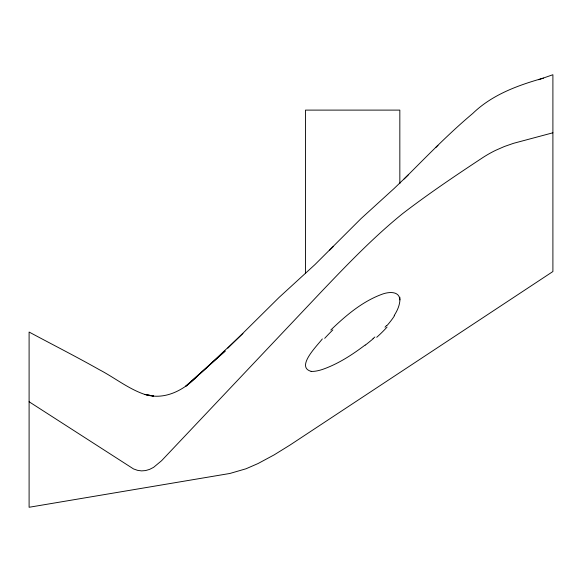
<?xml version="1.0" encoding="UTF-8"?>
<svg xmlns="http://www.w3.org/2000/svg" width="582" height="582" viewBox="0 0 582 582"><rect width="100%" height="100%" fill="white"/><g stroke="black" fill="none" stroke-linecap="round" stroke-linejoin="round"><path stroke-width="0.87" d="M399.856 297.184C400.46 303.811 397.681 310.104 394.181 315.56M386.608 325.433L385.008 327.2M322.333 338.92C317.583 345.322 295.27 367.06 311.144 371.345M408.208 174.949L394.13 188.488L361.058 218.585L314.978 264.57L279.069 297.438L227.846 348.16M333.21 246.608L329.565 250.245M404.09 178.987C426.482 156.653 448.489 133.816 472.751 113.468C492.212 94.611 517.893 85.314 543.45 78.104M435.853 147.435L437.977 145.304M330.802 330.016C345.868 315.509 362.404 301.381 382.323 294.15C388.565 291.837 399.47 290.753 399.856 299.912M242.949 333.457L199.342 374.357L225.19 351.004L185.476 386.484L199.342 374.11C185.629 389.278 165.521 400.925 144.612 394.385C128.244 388.776 114.538 377.623 99.289 369.672C76.169 356.606 52.489 344.595 29.1 332.038L29.1 507.271L229.934 473.457L246.004 468.779L258.059 463.534L274.122 454.891L290.192 444.939L552.9 271.532L552.9 74.729L538.525 79.741M373.011 338.622L374.881 337M365.118 345.039C352.001 354.962 337.953 364.07 322.333 369.49A38.688 12.338 -33.4 0 1 311.108 371.374M552.9 132.791L513.608 143.296L504.368 146.511L495.529 150.389A118.466 118.466 0 0 0 483.031 157.453C455.757 175.437 428.592 193.682 402.679 213.587C373.782 236.99 347.949 263.857 322.333 290.724L161.636 460.66L153.604 467.346L149.589 469.39L145.573 470.569L141.55 470.889L137.534 470.336L133.518 468.925L29.1 401.755M399.841 183.665L399.834 110.107L305.485 110.107L305.499 273.533M324.698 338.338A82.6 21.447 -39.4 0 1 332.853 329.892M394.654 315.473A74.641 32.199 -29.1 0 1 387.11 325.425M387.059 327.048A76.184 29.871 -31.3 0 1 376.721 337.284M373.251 338.651A73.849 24.67 -33.2 0 1 365.307 345.111M153.612 396.044L144.612 394.385L153.612 396.044"/></g></svg>
